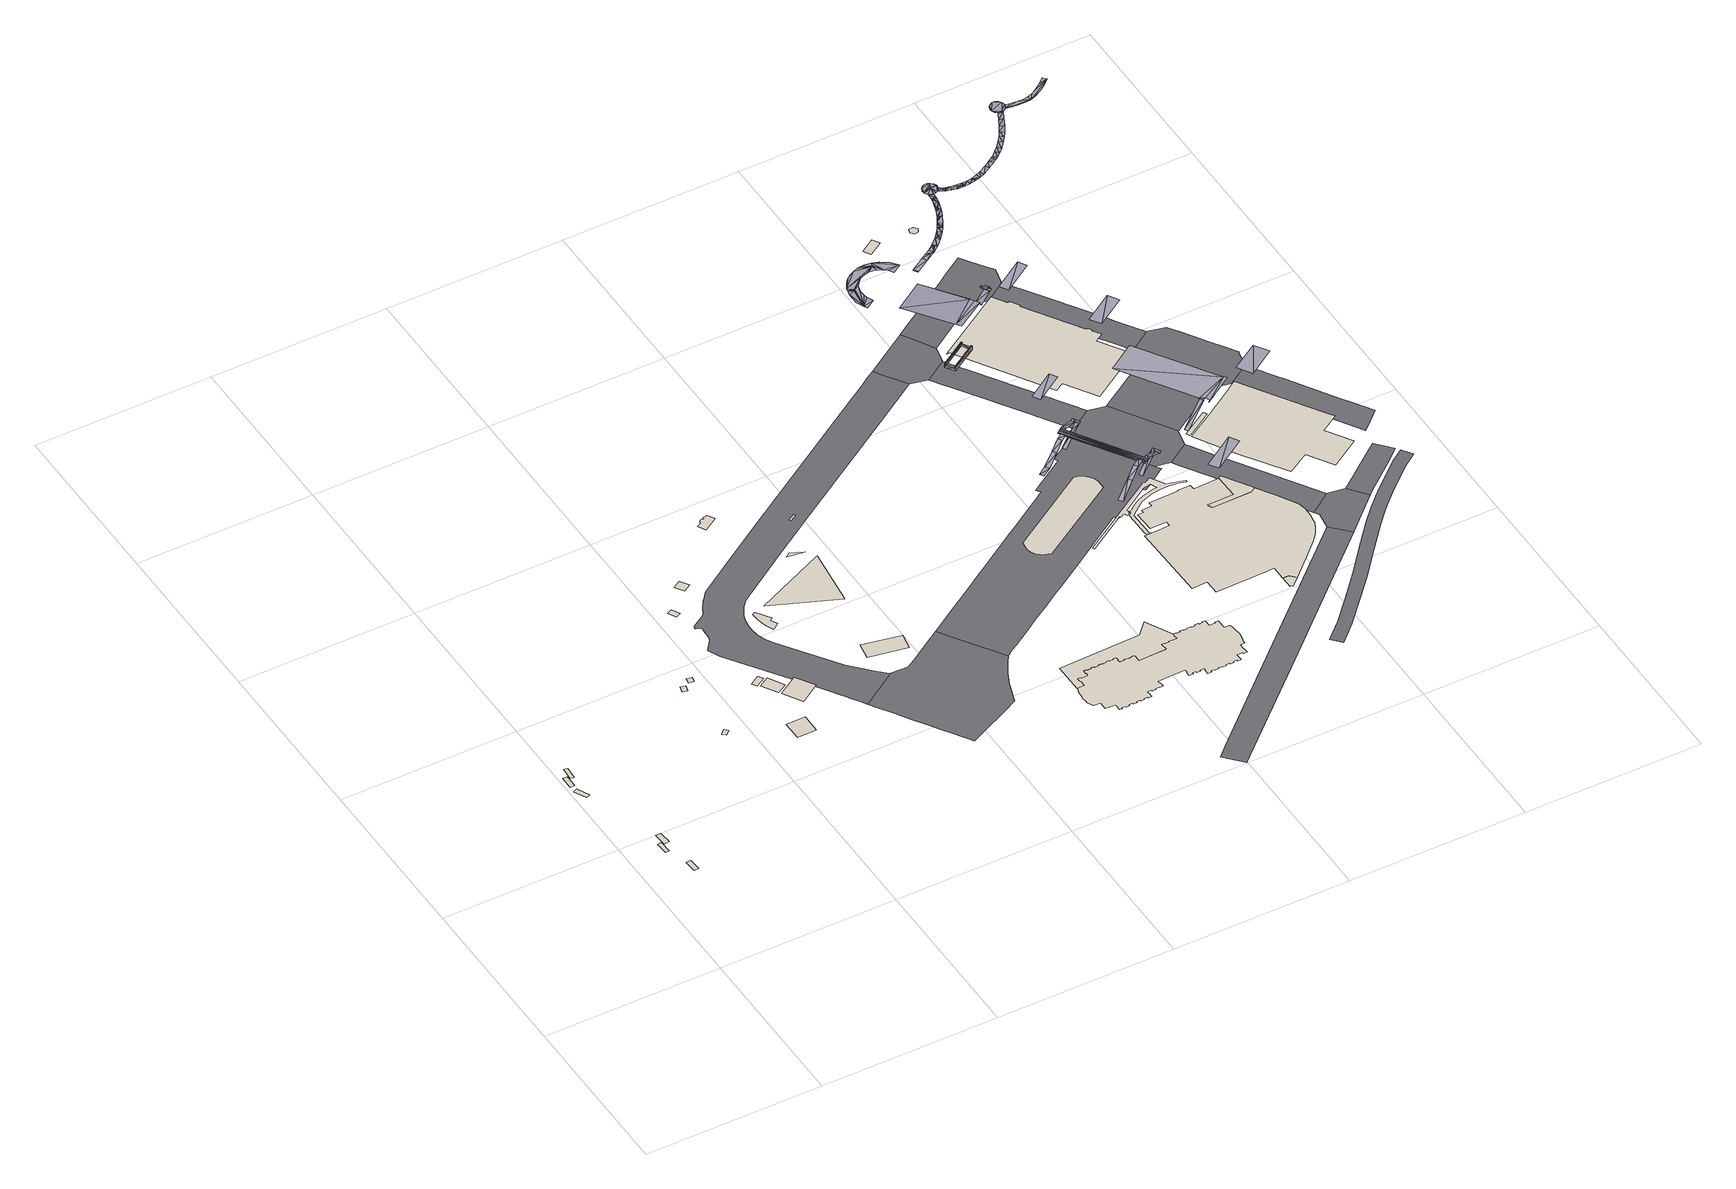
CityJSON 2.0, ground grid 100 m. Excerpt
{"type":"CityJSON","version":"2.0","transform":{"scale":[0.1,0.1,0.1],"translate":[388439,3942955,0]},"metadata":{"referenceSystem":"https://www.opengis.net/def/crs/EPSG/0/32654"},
"CityObjects":{
"building1":{"type":"Building","attributes":{"measured_height":3.9,"storeys_above_ground":1,"storeys_below_ground":0,"measuredHeight":3.9,"storeysAboveGround":1,"storeysBelowGround":0},"geometry":[{"type":"MultiSurface","lod":"2","boundaries":[[[0,1,2,3]]]}]},
"building2":{"type":"Building","attributes":{"measured_height":3.7,"storeys_above_ground":1,"storeys_below_ground":0,"measuredHeight":3.7,"storeysAboveGround":1,"storeysBelowGround":0},"geometry":[{"type":"MultiSurface","lod":"2","boundaries":[[[4,5,6,7]]]}]},
"building3":{"type":"Building","attributes":{"measured_height":3.5,"storeys_above_ground":1,"storeys_below_ground":0,"measuredHeight":3.5,"storeysAboveGround":1,"storeysBelowGround":0},"geometry":[{"type":"MultiSurface","lod":"2","boundaries":[[[8,9,10,11]]]}]},
"building4":{"type":"Building","attributes":{"measured_height":3.5,"storeys_above_ground":1,"storeys_below_ground":0,"measuredHeight":3.5,"storeysAboveGround":1,"storeysBelowGround":0},"geometry":[{"type":"MultiSurface","lod":"2","boundaries":[[[12,13,14,15]]]}]},
"building5":{"type":"Building","attributes":{"measured_height":7.3,"storeys_above_ground":1,"storeys_below_ground":0,"measuredHeight":7.3,"storeysAboveGround":1,"storeysBelowGround":0},"geometry":[{"type":"MultiSurface","lod":"2","boundaries":[[[16,17,18,19]]]}]},
"building6":{"type":"Building","attributes":{"measured_height":3.6,"storeys_above_ground":1,"storeys_below_ground":0,"measuredHeight":3.6,"storeysAboveGround":1,"storeysBelowGround":0},"geometry":[{"type":"MultiSurface","lod":"2","boundaries":[[[20,21,22,23]]]}]},
"building7":{"type":"Building","attributes":{"measured_height":3.2,"storeys_above_ground":1,"storeys_below_ground":0,"measuredHeight":3.2,"storeysAboveGround":1,"storeysBelowGround":0},"geometry":[{"type":"MultiSurface","lod":"2","boundaries":[[[24,25,26,27]]]}]},
"building8":{"type":"Building","attributes":{"storeys_above_ground":1,"storeys_below_ground":0,"storeysAboveGround":1,"storeysBelowGround":0},"geometry":[{"type":"MultiSurface","lod":"2","boundaries":[[[28,29,30,31]]]}]},
"building9":{"type":"Building","attributes":{"storeys_above_ground":1,"storeys_below_ground":0,"storeysAboveGround":1,"storeysBelowGround":0},"geometry":[{"type":"MultiSurface","lod":"2","boundaries":[[[32,33,34,35]]]}]},
"building10":{"type":"Building","attributes":{"measured_height":3.6,"storeys_above_ground":1,"storeys_below_ground":0,"measuredHeight":3.6,"storeysAboveGround":1,"storeysBelowGround":0},"geometry":[{"type":"MultiSurface","lod":"2","boundaries":[[[36,37,38,39]]]}]},
"building11":{"type":"Building","attributes":{"storeys_above_ground":1,"storeys_below_ground":0,"storeysAboveGround":1,"storeysBelowGround":0},"geometry":[{"type":"MultiSurface","lod":"2","boundaries":[[[40,41,42,43]]]}]},
"building12":{"type":"Building","attributes":{"measured_height":3.6,"storeys_above_ground":1,"storeys_below_ground":0,"measuredHeight":3.6,"storeysAboveGround":1,"storeysBelowGround":0},"geometry":[{"type":"MultiSurface","lod":"2","boundaries":[[[44,45,46,47]]]}]},
"building13":{"type":"Building","attributes":{"measured_height":5.2,"storeys_above_ground":1,"storeys_below_ground":0,"measuredHeight":5.2,"storeysAboveGround":1,"storeysBelowGround":0},"geometry":[{"type":"MultiSurface","lod":"2","boundaries":[[[48,49,50,51]]]}]},
"building14":{"type":"Building","attributes":{"measured_height":3.3,"storeys_above_ground":2,"storeys_below_ground":0,"measuredHeight":3.3,"storeysAboveGround":2,"storeysBelowGround":0},"geometry":[{"type":"MultiSurface","lod":"2","boundaries":[[[52,53,54,55]]]}]},
"building15":{"type":"Building","geometry":[{"type":"MultiSurface","lod":"2","boundaries":[[[56,57,58,59]]]}]},
"building16":{"type":"Building","attributes":{"measured_height":3.3,"measuredHeight":3.3},"geometry":[{"type":"MultiSurface","lod":"2","boundaries":[[[60,61,62,63,64,65,66,67,68,69]]]}]},
"building17":{"type":"Building","attributes":{"measured_height":3.1,"storeys_above_ground":1,"storeys_below_ground":0,"usage":"宿泊施設","measuredHeight":3.1,"storeysAboveGround":1,"storeysBelowGround":0},"geometry":[{"type":"MultiSurface","lod":"2","boundaries":[[[70,71,72,73]]]}]},
"building18":{"type":"Building","attributes":{"measured_height":78.7,"storeys_above_ground":16,"storeys_below_ground":0,"usage":"宿泊施設","measuredHeight":78.7,"storeysAboveGround":16,"storeysBelowGround":0},"geometry":[{"type":"MultiSurface","lod":"2","boundaries":[[[74,75,76]]]}]},
"building19":{"type":"Building","attributes":{"storeys_above_ground":1,"storeys_below_ground":0,"storeysAboveGround":1,"storeysBelowGround":0},"geometry":[{"type":"MultiSurface","lod":"2","boundaries":[[[77,78,79,80,81,82,83,84,85,86,87,88]]]}]},
"building20":{"type":"Building","attributes":{"measured_height":20.5,"storeys_above_ground":16,"storeys_below_ground":0,"usage":"宿泊施設","measuredHeight":20.5,"storeysAboveGround":16,"storeysBelowGround":0},"geometry":[{"type":"MultiSurface","lod":"2","boundaries":[[[89,90,91]]]}]},
"building21":{"type":"Building","geometry":[{"type":"MultiSurface","lod":"2","boundaries":[[[92,93,94,95]]]}]},
"building22":{"type":"Building","attributes":{"measured_height":20.6,"storeys_above_ground":29,"storeys_below_ground":0,"usage":"宿泊施設","measuredHeight":20.6,"storeysAboveGround":29,"storeysBelowGround":0},"geometry":[{"type":"MultiSurface","lod":"2","boundaries":[[[96,97,98,99,100,101,102,103,104,105,106,107,108,109,110,111,112,113,114,115,116,117,118,119,120,121,122,123,124,125,126,127,128,129,130,131,132,133,134,135,136,137,138,139,140,141,142,143,144,145,146,147,148,149,150,151,152]]]}]},
"building23":{"type":"Building","attributes":{"measured_height":110.8,"storeys_above_ground":29,"storeys_below_ground":0,"usage":"宿泊施設","river_flooding_risk":{"江東内部河川流域":{"depth":0.04,"adminType":"都道府県","scale":"L2（想定最大規模）"}},"measuredHeight":110.8,"storeysAboveGround":29,"storeysBelowGround":0,"riverFloodingRisk":{"江東内部河川流域":{"depth":0.04,"adminType":"都道府県","scale":"L2（想定最大規模）"}}},"geometry":[{"type":"MultiSurface","lod":"2","boundaries":[[[153,154,155,156,157,158,159,160,161,162,163,164,165,166,167,168,169,170,171,172,173,174,175,176,177,178,179,180,181,182,183,184,185,186,187,188,189,190,191,192,193,194,195,196,197,198,199,200,201,202,203,204,205,206,207,208,209,210,211,212,213,214,215,216,217,218,219,220,221,222,223,224,225,226,227,228,229,230,231,232,233,234,235,236,237,238,239,240,241,242,243,244,245,246,247,248,249,250,251,252,253,254,255,256,257,258,259,260,261,262,263,264,265,266,267,268,269,270,271,272,273,274,275,276,277,278,279,280,281,282,283,284,285,286,287,288,289,290,291,292,293,294,295,296,297,298,299,300,301,302,303,304,305,306,307,308,309,310,311,312,313,314,315,316,317,318]]]}]},
"building24":{"type":"Building","attributes":{"measured_height":18.8,"storeys_above_ground":2,"storeys_below_ground":0,"name":"台場駅","usage":"運輸倉庫施設","measuredHeight":18.8,"storeysAboveGround":2,"storeysBelowGround":0},"geometry":[{"type":"MultiSurface","lod":"2","boundaries":[[[319,320,321,322,323,324,325,326,327,328,329,330,331,332,333,334,335]]]}]},
"building25":{"type":"Building","attributes":{"measured_height":9.7,"measuredHeight":9.7},"geometry":[{"type":"MultiSurface","lod":"2","boundaries":[[[336,337,338,339,340,341,342,343,344,345,346,347,348,349,350,351,352,353,354,355,356,357,358,359,360,361,362,363,364,365,366,367,368,369,370,371,372,373,374,375,376]]]}]},
"bridge1":{"type":"Bridge","geometry":[{"type":"MultiSurface","lod":"2","boundaries":[[[377,378,379]],[[380,381,382]],[[380,383,381]],[[384,377,379]],[[381,383,385]],[[385,386,381]],[[387,380,382]],[[388,389,390]],[[391,389,388]],[[392,391,388]],[[392,393,391]],[[391,393,394]],[[393,395,394]],[[396,397,398]],[[399,400,401]],[[400,402,401]],[[403,399,401]],[[404,403,401]],[[388,390,405]],[[406,407,408]],[[409,406,408]],[[388,409,408]],[[410,395,393]],[[411,412,413]],[[411,414,412]],[[415,416,417]],[[415,418,416]],[[414,419,412]],[[420,419,414]],[[421,416,418]],[[422,421,418]],[[423,422,418]],[[424,425,426]],[[425,427,426]],[[428,429,424]],[[428,424,426]],[[429,430,431]],[[429,432,430]],[[433,431,430]],[[431,433,434]],[[381,435,436]],[[381,436,434]],[[433,430,382]],[[381,434,433]],[[381,433,382]],[[437,438,439]],[[437,439,440]],[[441,437,440]],[[441,440,442]],[[442,443,441]],[[444,445,446]],[[447,444,448]],[[444,447,445]],[[449,437,450]],[[437,441,450]],[[447,451,445]],[[386,389,381]],[[452,449,450]],[[389,386,390]],[[453,452,450]],[[454,455,451]],[[447,454,451]],[[395,456,394]],[[442,394,397]],[[394,456,397]],[[396,398,457]],[[388,405,409]],[[442,440,394]],[[443,442,397]],[[443,397,396]],[[398,458,457]]]}]},
"building26":{"type":"Building","attributes":{"measured_height":10.2,"storeys_above_ground":29,"storeys_below_ground":0,"usage":"宿泊施設","measuredHeight":10.2,"storeysAboveGround":29,"storeysBelowGround":0},"geometry":[{"type":"MultiSurface","lod":"2","boundaries":[[[459,460,461,462,463,464]]]}]},
"bridge2":{"type":"Bridge","geometry":[{"type":"MultiSurface","lod":"2","boundaries":[[[465,466,467]],[[465,467,468]],[[467,469,470]],[[467,470,468]],[[471,472,473]],[[472,474,473]],[[472,469,474]],[[469,467,466]],[[469,466,474]],[[470,465,468]],[[470,475,465]],[[470,476,475]],[[470,477,476]],[[477,478,476]],[[477,479,478]],[[480,478,479]],[[472,479,477]],[[480,479,471]],[[472,471,479]],[[480,473,476]],[[478,480,476]],[[465,475,474]],[[466,465,474]],[[480,471,473]]]}]},
"building27":{"type":"Building","attributes":{"measured_height":23.6,"storeys_above_ground":29,"storeys_below_ground":0,"usage":"宿泊施設","measuredHeight":23.6,"storeysAboveGround":29,"storeysBelowGround":0},"geometry":[{"type":"MultiSurface","lod":"2","boundaries":[[[481,482,483,484,485,486,487,488,489,490,491,492,493,494,495,496,497,498,499,500,501,502,503,504,505,506,507,508,509,510,511,512,513,514,515,516,517,518,519,520,521]]]}]},
"bridge3":{"type":"Bridge","geometry":[{"type":"MultiSurface","lod":"2","boundaries":[[[522,523,524]],[[522,524,525]]]}]},
"bridge4":{"type":"Bridge","geometry":[{"type":"MultiSurface","lod":"2","boundaries":[[[526,527,528]],[[529,526,528]],[[530,529,528]],[[531,532,533]],[[529,534,526]],[[531,535,532]],[[536,535,531]],[[537,532,535]],[[530,528,538]],[[539,537,535]],[[540,537,541]],[[541,537,539]],[[542,540,541]],[[542,541,543]],[[544,545,542]],[[543,541,539]],[[542,543,546]],[[544,542,546]],[[543,547,546]],[[544,546,548]],[[549,530,538]],[[549,550,530]],[[551,552,553]],[[554,551,553]],[[555,554,553]],[[556,555,553]],[[553,557,558]],[[553,559,560]],[[553,558,559]],[[553,560,561]],[[562,553,561]],[[562,556,553]],[[558,563,559]],[[559,563,564]],[[564,565,566]],[[564,563,565]],[[563,567,565]],[[568,569,566]],[[565,568,566]],[[565,567,568]],[[570,562,561]],[[571,561,569]],[[571,570,561]],[[568,571,569]],[[572,573,574]],[[568,575,571]],[[572,574,576]],[[568,577,578]],[[568,579,575]],[[568,580,579]],[[581,582,572]],[[568,583,580]],[[568,578,583]],[[579,576,584]],[[579,585,576]],[[579,584,586]],[[579,586,575]],[[587,581,572]],[[587,572,576]],[[585,587,576]],[[578,588,583]],[[589,590,580]],[[587,591,581]],[[583,589,580]],[[583,592,589]],[[585,593,587]],[[594,590,589]],[[592,594,589]],[[595,590,594]],[[593,594,587]],[[593,595,594]],[[592,596,594]],[[594,597,587]]]}]},
"building28":{"type":"Building","attributes":{"measured_height":9.9,"storeys_above_ground":29,"storeys_below_ground":0,"usage":"宿泊施設","measuredHeight":9.9,"storeysAboveGround":29,"storeysBelowGround":0},"geometry":[{"type":"MultiSurface","lod":"2","boundaries":[[[598,599,600,601,602,603,604,605,606,607]]]}]},
"building29":{"type":"Building","attributes":{"measured_height":7.7,"storeys_above_ground":2,"storeys_below_ground":0,"usage":"運輸倉庫施設","measuredHeight":7.7,"storeysAboveGround":2,"storeysBelowGround":0},"geometry":[{"type":"MultiSurface","lod":"2","boundaries":[[[608,609,610,611,612,613,614,615,616,617,618,619,620,621,622,623,624,625]]]}]},
"building30":{"type":"Building","attributes":{"measured_height":4.8,"storeys_above_ground":1,"storeys_below_ground":0,"measuredHeight":4.8,"storeysAboveGround":1,"storeysBelowGround":0},"geometry":[{"type":"MultiSurface","lod":"2","boundaries":[[[626,627,628,629]]]}]},
"bridge5":{"type":"Bridge","geometry":[{"type":"MultiSurface","lod":"2","boundaries":[[[630,631,632]],[[631,633,632]]]}]},
"building31":{"type":"Building","attributes":{"measured_height":6.3,"storeys_above_ground":0,"storeys_below_ground":0,"usage":"運輸倉庫施設","measuredHeight":6.3,"storeysAboveGround":0,"storeysBelowGround":0},"geometry":[{"type":"MultiSurface","lod":"2","boundaries":[[[634,635,636,637]]]}]},
"building32":{"type":"Building","attributes":{"measured_height":7.6,"storeys_above_ground":1,"storeys_below_ground":0,"measuredHeight":7.6,"storeysAboveGround":1,"storeysBelowGround":0},"geometry":[{"type":"MultiSurface","lod":"2","boundaries":[[[638,639,640,641,642,643]]]}]},
"bridge6":{"type":"Bridge","geometry":[{"type":"MultiSurface","lod":"2","boundaries":[[[644,645,646]],[[644,647,645]],[[648,649,650]],[[648,650,651]],[[652,653,654]],[[652,651,653]],[[655,656,657]],[[652,648,651]],[[652,655,648]],[[657,658,659]],[[655,657,659]],[[655,659,648]]]}]},
"bridge7":{"type":"Bridge","geometry":[{"type":"MultiSurface","lod":"2","boundaries":[[[660,661,662]],[[660,663,661]]]}]},
"building33":{"type":"Building","attributes":{"measured_height":8.9,"storeys_above_ground":2,"storeys_below_ground":0,"usage":"運輸倉庫施設","river_flooding_risk":{"江東内部河川流域":{"depth":0.14,"adminType":"都道府県","scale":"L2（想定最大規模）"}},"measuredHeight":8.9,"storeysAboveGround":2,"storeysBelowGround":0,"riverFloodingRisk":{"江東内部河川流域":{"depth":0.14,"adminType":"都道府県","scale":"L2（想定最大規模）"}}},"geometry":[{"type":"MultiSurface","lod":"2","boundaries":[[[664,665,666,667,668,669,670,671,672,673,674,675]]]}]},
"bridge8":{"type":"Bridge","geometry":[{"type":"MultiSurface","lod":"2","boundaries":[[[676,677,678]],[[679,676,678]]]}]},
"bridge9":{"type":"Bridge","geometry":[{"type":"MultiSurface","lod":"2","boundaries":[[[680,681,682]],[[680,683,681]]]}]},
"bridge10":{"type":"Bridge","geometry":[{"type":"MultiSurface","lod":"2","boundaries":[[[684,685,686]],[[687,685,684]],[[687,684,688]],[[687,689,685]],[[690,689,687]],[[689,690,691]],[[689,691,692]],[[691,690,693]],[[693,690,694]],[[690,695,694]],[[692,691,693]],[[692,693,696]],[[697,694,696]],[[698,694,697]],[[692,696,697]],[[695,698,694]],[[695,697,698]],[[695,692,697]],[[695,699,692]],[[700,692,701]],[[701,692,702]],[[692,703,702]],[[699,703,692]],[[704,700,701]],[[704,701,705]],[[703,706,702]],[[707,706,705]],[[703,707,706]],[[699,708,703]],[[708,704,705]],[[708,705,707]],[[703,708,707]],[[709,700,710]],[[710,700,704]],[[710,704,708]],[[710,711,709]],[[712,713,711]],[[710,712,711]],[[711,713,714]],[[715,709,711]],[[712,713,716]],[[716,713,717]],[[710,718,712]],[[718,716,712]],[[718,717,716]],[[715,711,719]],[[719,711,714]],[[719,714,717]],[[718,719,717]],[[720,721,715]],[[715,719,722]],[[722,720,715]],[[721,723,724]],[[721,725,723]],[[720,725,721]],[[724,723,726]],[[725,723,727]],[[722,727,725]],[[722,725,720]],[[722,728,727]],[[729,721,724]],[[730,724,726]],[[730,729,724]],[[730,726,728]],[[722,730,728]],[[729,730,731]],[[732,733,730]],[[732,730,734]],[[733,731,730]],[[730,735,734]],[[733,736,731]],[[737,732,734]],[[737,734,735]],[[738,737,735]],[[736,738,739]],[[736,739,731]],[[738,735,740]],[[738,740,739]],[[739,741,731]],[[739,740,741]],[[742,741,740]],[[742,743,741]],[[742,744,743]],[[742,745,744]],[[744,746,743]],[[743,746,747]],[[745,748,744]],[[745,749,748]],[[750,745,742]],[[751,743,747]],[[751,747,749]],[[745,751,749]],[[750,751,745]],[[752,753,751]],[[752,751,754]],[[751,755,754]],[[751,750,755]],[[750,756,755]],[[757,753,752]],[[755,758,754]],[[757,752,759]],[[757,759,760]],[[755,760,758]],[[755,756,760]],[[756,757,760]],[[761,762,763]],[[762,764,765]],[[763,762,765]],[[764,766,765]],[[761,763,767]],[[757,768,769]],[[768,757,756]],[[767,770,763]],[[770,771,765]],[[766,771,765]],[[766,770,771]],[[772,764,773]],[[764,772,766]],[[774,775,776]],[[761,777,762]],[[777,774,762]],[[778,761,767]],[[779,772,773]],[[779,773,780]],[[780,781,782]],[[761,778,777]],[[778,767,770]],[[783,776,784]],[[766,778,770]],[[784,776,785]],[[786,769,787]],[[772,778,766]],[[774,777,788]],[[774,788,775]],[[780,789,781]],[[780,790,789]],[[776,775,785]],[[782,779,780]],[[787,769,768]],[[783,784,791]],[[783,791,792]],[[793,787,768]],[[785,784,791]],[[775,794,785]],[[789,795,781]],[[775,796,794]],[[795,789,797]],[[792,794,791]],[[796,794,792]],[[775,792,796]],[[788,798,783]],[[788,783,792]],[[789,799,797]],[[800,782,781]],[[782,800,779]],[[800,781,801]],[[800,801,799]],[[789,800,799]],[[775,788,792]],[[802,803,790]],[[789,790,804]],[[804,790,803]],[[798,788,805]],[[789,804,800]],[[806,786,793]],[[806,807,786]],[[806,808,807]],[[805,809,798]],[[809,810,798]],[[811,806,793]],[[812,813,808]],[[806,812,808]],[[804,803,813]],[[811,814,815]],[[811,815,806]],[[816,815,814]],[[817,816,814]],[[818,817,814]],[[809,819,810]],[[819,820,810]],[[806,821,812]],[[821,806,822]],[[814,823,824]],[[825,818,822]],[[826,814,824]],[[826,818,814]],[[826,821,822]],[[826,822,825]],[[826,825,818]],[[826,827,821]],[[828,829,820]],[[819,828,820]],[[830,826,824]],[[830,824,831]],[[830,832,826]],[[828,833,829]],[[833,834,835]],[[834,833,828]],[[835,834,836]],[[835,836,837]],[[838,835,837]],[[839,838,840]],[[838,837,840]],[[841,842,839]],[[840,841,839]],[[843,844,842]],[[841,843,842]],[[843,845,844]],[[845,846,844]],[[846,845,847]],[[847,845,848]],[[847,848,849]],[[849,848,850]],[[850,851,849]],[[850,852,851]],[[851,853,854]],[[851,855,853]],[[851,856,855]],[[856,851,852]],[[856,857,855]],[[858,853,855]],[[856,852,859]],[[858,855,857]],[[857,860,861]],[[862,863,861]],[[860,862,861]],[[858,857,864]],[[858,864,865]],[[857,861,866]],[[857,866,864]],[[861,867,868]],[[861,869,866]],[[861,868,869]],[[869,870,866]],[[868,871,869]],[[869,872,870]],[[873,874,875]],[[873,876,874]],[[873,877,876]],[[876,878,874]],[[878,879,874]],[[879,880,874]],[[881,882,874]],[[876,883,878]],[[880,884,874]],[[876,885,883]],[[884,886,874]],[[886,881,874]],[[886,887,881]],[[884,888,886]],[[888,889,886]],[[889,890,886]],[[806,822,815]]]}]},
"road1":{"type":"Road","geometry":[{"type":"MultiSurface","lod":"1","boundaries":[[[891,892,893,894,895,896,897,898,899,900,901,902,903,904,905,906,907,908,909,910,911,912,913,914,915,916,917,918,919,920,921,922,923,924,925,926,927]]]}]},
"road2":{"type":"Road","geometry":[{"type":"MultiSurface","lod":"1","boundaries":[[[900,899,898,928,929,930,931,932,933,934,935,936,937,938,939,940,941,942,943,944,945,946,947,948,949,950,951,952,953,954,955,956,957,958,959,960,961,962,963,964,965,966,967,968,969,970,971,972,973,974,975,976,977,978,979,980,981,982,983,984,985,986,987,988,989,990,991,992,993,994,995,996,997,998,999,1000,1001,1002,1003,1004,1005,1006,1007,1008,901]]]}]},
"road3":{"type":"Road","geometry":[{"type":"MultiSurface","lod":"1","boundaries":[[[1009,1010,1011,1012,1013,1014,1015,1016,1017,1018,1019,1020,1021,1022,1023,1024,1025,1026,1027,1028,1029,1030,1031,1032,1033,1034,1035,1036,1037,1038,1039,1040,1041,1042,1043,893,892,891,927,926,925,1044,1045,1046,1047,1048,1049,1050,1051,1052,1053,1054,1055,1056,1057,1058,1059,1060,1061,1062,1063,1064,1065,1066,1067]]]}]},
"road4":{"type":"Road","geometry":[{"type":"MultiSurface","lod":"1","boundaries":[[[1068,1069,1070,1071,1072,1073,1074,1075,1076]]]}]},
"road5":{"type":"Road","geometry":[{"type":"MultiSurface","lod":"1","boundaries":[[[1077,1078,1079,1080,1081,1082,1083,1084,972,971,970,969,1085]]]}]},
"road6":{"type":"Road","geometry":[{"type":"MultiSurface","lod":"1","boundaries":[[[1086,1087,1088,1089,1090,1091,1092,1093,1094,1095,1096,1079,1078,1077,1085,1097,1098,1099,1100,1101,1102,1103,1104,1105,1106,1107]]]}]},
"road7":{"type":"Road","geometry":[{"type":"MultiSurface","lod":"1","boundaries":[[[1108,1109,1110,1111,1112,1113,1114,1115,1116,1083,1082,1081,1080]]]}]},
"road8":{"type":"Road","geometry":[{"type":"MultiSurface","lod":"1","boundaries":[[[1117,1088,1087,1086,1107,1016,1015,1014,1013,1118,1119,1120,1121,1122,1123,1124,1125,1126,1127,1128,1129,1130]]]}]},
"road9":{"type":"Road","geometry":[{"type":"MultiSurface","lod":"1","boundaries":[[[1131,1132,1133,1134,1135,1136,1137,1138,1139,1122,1121,1120,1119,1140,1141,1142,1143,1144,1145,1146,1147]]]}]},
"road10":{"type":"Road","geometry":[{"type":"MultiSurface","lod":"1","boundaries":[[[1148,1149,1150,1151,1152,1153,1154,1155,1156,1157,1158,1159,1160,1161,1162,1163,1164,1165,1166,1167,1168,1169]]]}]},
"road11":{"type":"Road","geometry":[{"type":"MultiSurface","lod":"1","boundaries":[[[1170,1171,1172,1173,1174,1175,1176,1177,1178,1179,1180,1113,1112,1111,1110,1181]]]}]},
"road12":{"type":"Road","geometry":[{"type":"MultiSurface","lod":"1","boundaries":[[[1182,1183,1184,1185,1186,1187,1188,1189,1190,1191,1192,1193,1194,1195,1196,1197,1129,1128,1127,1126,1125,1124]]]}]},
"road13":{"type":"Road","geometry":[{"type":"MultiSurface","lod":"1","boundaries":[[[1198,1199,1200,1201,1133,1132,1131,1147,1202,1071,1070,1069]]]}]},
"road14":{"type":"Road","geometry":[{"type":"MultiSurface","lod":"1","boundaries":[[[1203,1204,1205,1206,1207,1208,1209,1210,1211,1212,1172,1171,1170,1181,1213,1214,1215,1216,1217,1218,1219,1220,1221,1222,1223,1224]]]}]},
"road15":{"type":"Road","geometry":[{"type":"MultiSurface","lod":"1","boundaries":[[[1225,1226,1227,1228,1229,1230,1231,1232,1233,1234,1235,1236,1237,1205,1204,1203,1224,1192,1191,1190,1189,1188,1187,1238,1239,1240,1241]]]}]},
"road16":{"type":"Road","geometry":[{"type":"MultiSurface","lod":"1","boundaries":[[[1242,1243,1244,1245,1246,1247,1248,1201,1200,1199]]]}]},
"road17":{"type":"Road","geometry":[{"type":"MultiSurface","lod":"1","boundaries":[[[1249,1250,1251,1252,1253,1254,1255,1256,1257,1258,1227,1226,1225,1241,1259,1260,1261,1262,1263,1264,1265,1266]]]}]}
},
"vertices":[
[179,840,27],[174,912,27],[196,913,27],[200,842,27],
[233,657,27],[229,728,27],[256,729,27],[260,659,27],
[42,1380,29],[8,1448,29],[30,1459,29],[64,1391,29],
[9,1487,29],[10,1559,29],[36,1559,29],[35,1487,29],
[202,895,29],[197,969,29],[226,971,29],[232,898,29],
[64,1539,30],[42,1540,30],[46,1613,30],[68,1612,30],
[857,1411,49],[839,1429,49],[865,1455,49],[883,1437,49],
[844,1773,66],[817,1779,66],[825,1814,66],[852,1808,66],
[881,1850,67],[911,1846,67],[906,1815,67],[876,1819,67],
[1255,1220,53],[1148,1219,53],[1147,1329,53],[1255,1329,53],
[1200,1699,57],[1216,1672,57],[1162,1639,57],[1146,1665,57],
[1233,1667,56],[1286,1580,56],[1230,1546,56],[1177,1632,56],
[1352,1607,55],[1418,1503,55],[1305,1431,55],[1239,1535,55],
[1096,2369,21],[1120,2326,21],[1092,2310,21],[1067,2353,21],
[1254,2464,39],[1212,2438,39],[1181,2487,39],[1223,2513,39],
[1407,2081,57],[1406,2104,57],[1422,2114,57],[1475,2035,57],[1457,2022,57],[1480,1986,57],[1439,1958,57],[1421,2002,57],[1413,2027,57],[1408,2055,57],
[1734,1550,57],[1751,1646,57],[1967,1603,57],[1952,1510,57],
[1487,2134,54],[1895,2319,54],[1855,1978,54],
[1586,2869,33],[1611,2828,33],[1532,2779,33],[1507,2819,33],[1532,2834,33],[1534,2846,33],[1548,2855,33],[1559,2852,33],[1563,2854,33],[1559,2860,33],[1570,2867,33],[1574,2861,33],
[1789,2408,53],[1861,2375,53],[1762,2388,53],
[1955,2630,54],[1916,2606,54],[1909,2617,54],[1948,2641,54],
[2867,915,46],[2867,911,46],[2847,910,46],[2846,914,46],[2826,914,46],[2826,909,46],[2801,909,46],[2800,923,46],[2803,923,46],[2802,947,46],[2782,946,46],[2782,941,46],[2760,940,46],[2759,945,46],[2739,944,46],[2739,940,46],[2716,939,46],[2716,944,46],[2696,943,46],[2696,939,46],[2673,938,46],[2673,943,46],[2653,943,46],[2653,938,46],[2631,938,46],[2631,942,46],[2610,942,46],[2611,918,46],[2614,918,46],[2614,904,46],[2579,903,46],[2578,908,46],[2557,907,46],[2558,883,46],[2562,883,46],[2562,849,46],[2524,848,46],[2522,847,46],[2519,1015,46],[2983,1032,46],[3051,1104,46],[3126,955,46],[3126,931,46],[3129,931,46],[3129,918,46],[3104,917,46],[3104,921,46],[3082,920,46],[3082,916,46],[3061,915,46],[3061,919,46],[3041,919,46],[3042,896,46],[3044,896,46],[3045,875,46],[2888,872,46],[2887,915,46],
[2610,942,45],[2631,942,45],[2631,938,45],[2653,938,45],[2653,943,45],[2673,943,45],[2673,938,45],[2696,939,45],[2696,943,45],[2716,944,45],[2716,939,45],[2739,940,45],[2739,944,45],[2759,945,45],[2759,940,45],[2782,941,45],[2782,946,45],[2802,947,45],[2803,923,45],[2800,923,45],[2800,909,45],[2826,909,45],[2826,914,45],[2846,914,45],[2846,910,45],[2868,910,45],[2868,915,45],[2887,915,45],[2888,871,45],[3045,875,45],[3045,896,45],[3042,896,45],[3042,919,45],[3061,919,45],[3061,915,45],[3082,916,45],[3082,920,45],[3104,921,45],[3104,917,45],[3129,917,45],[3129,932,45],[3127,932,45],[3126,955,45],[3146,955,45],[3146,950,45],[3169,950,45],[3169,957,45],[3189,957,45],[3189,952,45],[3213,953,45],[3212,957,45],[3232,958,45],[3233,953,45],[3255,953,45],[3255,959,45],[3275,959,45],[3276,953,45],[3298,954,45],[3298,959,45],[3315,959,45],[3316,920,45],[3351,921,45],[3351,927,45],[3369,927,45],[3371,870,45],[3403,870,45],[3406,858,45],[3409,845,45],[3411,824,45],[3413,810,45],[3413,791,45],[3410,771,45],[3406,751,45],[3402,735,45],[3402,722,45],[3375,722,45],[3376,686,45],[3379,686,45],[3380,661,45],[3358,660,45],[3358,667,45],[3323,666,45],[3324,652,45],[3325,652,45],[3326,626,45],[3306,626,45],[3306,633,45],[3283,632,45],[3284,625,45],[3264,625,45],[3264,631,45],[3240,630,45],[3240,625,45],[3220,624,45],[3220,630,45],[3197,629,45],[3197,624,45],[3178,623,45],[3178,629,45],[3155,629,45],[3155,622,45],[3133,621,45],[3133,646,45],[3136,646,45],[3136,661,45],[3111,660,45],[3111,654,45],[3090,653,45],[3090,661,45],[3068,660,45],[3068,653,45],[3047,652,45],[3047,679,45],[3050,679,45],[3050,699,45],[2892,694,45],[2893,673,45],[2895,674,45],[2896,650,45],[2876,649,45],[2876,653,45],[2853,653,45],[2853,647,45],[2833,647,45],[2833,653,45],[2807,653,45],[2808,638,45],[2810,638,45],[2811,613,45],[2791,613,45],[2791,618,45],[2768,617,45],[2768,613,45],[2748,612,45],[2748,618,45],[2725,617,45],[2725,611,45],[2705,610,45],[2705,617,45],[2681,616,45],[2682,610,45],[2662,609,45],[2661,616,45],[2639,615,45],[2639,608,45],[2625,608,45],[2625,649,45],[2567,651,45],[2569,697,45],[2528,698,45],[2514,731,45],[2511,747,45],[2510,766,45],[2512,792,45],[2515,814,45],[2520,835,45],[2525,848,45],[2563,849,45],[2562,883,45],[2558,883,45],[2558,907,45],[2578,908,45],[2578,903,45],[2615,904,45],[2614,918,45],[2611,918,45],
[3275,2181,56],[3295,2178,56],[3315,2169,56],[3330,2159,56],[3346,2142,56],[3360,2121,56],[3365,2097,56],[3364,2075,56],[3363,2045,56],[2902,1755,56],[2871,1765,56],[2849,1776,56],[2833,1791,56],[2821,1811,56],[2814,1837,56],[2815,1864,56],[2820,1891,56],
[3331,1828,49],[3107,1683,49],[3101,1694,49],[3554,1982,49],[3567,1978,49],[3600,1999,49],[3648,1921,49],[3716,1903,49],[3747,1893,49],[3744,1883,49],[3710,1894,49],[3661,1899,49],[3605,1900,49],[3551,1891,49],[3478,1865,49],[3444,1841,49],[3396,1800,49],[3397,1686,49],[3398,1656,49],[3402,1646,49],[3385,1645,49],[3379,1659,49],[3375,1806,49],[3390,1822,49],[3395,1832,49],[3410,1841,49],[3418,1849,49],[3438,1864,49],[3477,1886,49],[3522,1904,49],[3571,1917,49],[3598,1920,49],[3591,1932,49],[3582,1957,49],[3539,1951,49],[3384,1848,49],[3388,1841,49],[3385,1825,49],[3369,1815,49],[3357,1834,49],[3336,1821,49],
[3455,1962,137],[3370,1907,79],[3384,1886,79],[3546,2021,170],[3310,2393,173],[3331,2356,172],[3546,2021,171],[3469,1941,137],[3550,2024,174],[3551,2024,174],[3329,2354,170],[3579,1991,177],[3316,2396,177],[3552,2025,175],[3323,2401,178],[3586,1996,178],[3593,2000,177],[3330,2406,177],[3584,2019,175],[3346,2392,173],[3587,2021,174],[3590,2023,170],[3511,1998,176],[3455,1962,138],[3524,1977,176],[3469,1941,138],[3552,2025,176],[3565,2004,176],[3565,2004,175],[3560,2000,170],[3569,1985,170],[3573,1988,174],[3564,2003,174],[3595,2002,175],[3598,1998,176],[3599,2028,176],[3584,2019,176],[3612,2007,176],[3568,2010,69],[3667,2100,123],[3556,2030,69],[3679,2081,123],[3679,2081,124],[3693,2059,124],[3682,2110,123],[3707,2069,123],[3692,2059,123],[3169,2282,94],[3120,2249,94],[3184,2261,94],[3134,2228,94],[3249,2302,137],[3235,2324,137],[3299,2334,172],[3285,2356,172],[3249,2303,137],[3330,2358,172],[3317,2377,172],[3306,2390,170],[3315,2376,170],[3345,2419,174],[3330,2409,174],[3333,2408,174],[3335,2409,174],[3358,2400,174],[3336,2407,174],[3346,2392,174],[3326,2384,69],[3404,2431,111],[3403,2432,111],[3455,2437,132],[3339,2365,69],[3429,2475,133],[3442,2456,133],[3442,2456,132],[3443,2485,133],[3456,2466,133],[3469,2447,132],[3456,2466,132],[3586,2021,174],[3350,2394,170],[3591,2023,170],
[3808,972,46],[3803,968,46],[3802,1037,46],[3836,1038,46],[3864,1007,46],[3817,963,46],
[3098,3132,145],[3246,3228,145],[3243,3233,145],[3095,3137,145],[3243,3233,120],[3095,3137,120],[3276,3181,145],[3276,3181,120],[3273,3186,135],[3246,3228,135],[3098,3132,135],[3125,3091,135],[3128,3086,120],[3125,3091,145],[3128,3086,145],[3273,3186,145],
[3513,1681,47],[3417,1678,47],[3414,1795,47],[3449,1795,47],[3449,1815,47],[3510,1817,47],[3509,1843,47],[3676,1848,47],[3676,1853,47],[3748,1854,47],[3749,1823,47],[3894,1827,47],[3897,1690,47],[3748,1686,47],[3748,1675,47],[3755,1675,47],[3756,1656,47],[3986,1661,47],[4012,1678,47],[4075,1583,47],[4142,1469,47],[4150,1423,47],[4149,1364,47],[4143,1333,47],[4140,1311,47],[4122,1271,47],[4102,1237,47],[4066,1198,47],[3976,1111,47],[3864,1007,47],[3836,1038,47],[3802,1038,47],[3801,1124,47],[3756,1120,47],[3466,1113,47],[3464,1198,47],[3377,1196,47],[3366,1644,47],[3473,1647,47],[3473,1649,47],[3514,1650,47],
[3508,2822,135],[3352,2721,135],[3377,2683,135],[3533,2784,135],
[3486,3465,117],[3320,3357,118],[3302,3383,116],[3468,3487,116],[3452,3510,115],[3494,3471,93],[3498,3470,93],[3496,3468,93],[3470,3488,116],[3480,3498,93],[3477,3496,93],[3572,3519,109],[3132,3643,100],[3555,3545,109],[3575,3521,109],[3559,3544,109],[3586,3528,109],[3557,3547,109],[3579,3560,109],[3585,3550,109],[3553,3573,109],[3544,3567,109],[3574,3568,109],[3298,3751,100],[3455,3512,115],[3045,3752,105],[2993,3718,105],[2983,3735,105],[3029,3785,105],[3023,3805,105],[3022,3841,105],[2965,3781,105],[2964,3843,105],[2998,3859,105],[3000,3859,105],[3004,3862,105],[3033,3877,105],[2969,3869,105],[2996,3864,105],[2993,3869,105],[2998,3868,105],[2971,3876,105],[2974,3889,105],[3003,3866,105],[3046,3898,105],[3074,3923,105],[3287,3909,105],[3237,3877,105],[3221,3903,105],[3105,3937,105],[3203,3919,105],[2996,3929,105],[3016,3951,105],[3167,3966,105],[3162,3968,105],[3254,3953,105],[3280,3921,105],[3069,3984,105],[3170,3936,105],[3169,3970,105],[3130,3941,105],[3175,3993,105],[3041,3970,105],[3158,3969,105],[3160,3973,105],[3211,3981,105],[3090,3991,105],[3167,3975,105],[3104,3995,105],[3162,3976,105],[3099,3994,105],[3137,3999,105],
[3755,1676,48],[3748,1675,48],[3748,1686,48],[3898,1690,48],[3894,1827,48],[3911,1838,48],[4007,1686,48],[4012,1678,48],[3986,1661,48],[3756,1656,48],
[3201,3282,55],[3192,3276,55],[3190,3279,55],[3587,3532,55],[3639,3451,55],[3648,3457,55],[3681,3404,55],[3674,3400,55],[3873,3088,55],[3882,3094,55],[3896,3071,55],[3891,3068,55],[3920,3022,55],[3873,2992,55],[3982,2822,55],[3684,2632,55],[3573,2807,55],[3524,2776,55],
[3219,4153,34],[3299,4205,34],[3324,4166,34],[3244,4115,34],
[3860,1871,120],[4049,1994,120],[3894,1821,121],[4082,1944,120],
[4067,2277,53],[4079,2258,53],[3927,2163,53],[3915,2182,53],
[3490,4113,61],[3474,4130,61],[3481,4155,61],[3508,4157,61],[3521,4139,61],[3512,4115,61],
[4068,2275,135],[3916,2201,67],[3927,2184,67],[4056,2293,135],[4236,2375,135],[3956,2806,135],[3799,2701,135],[4058,2301,135],[4082,2285,135],[4054,2298,135],[4068,2276,135],[4097,2261,135],[4083,2252,135],[4084,2250,135],[4251,2362,135],[4241,2378,135],
[3644,3456,135],[3784,3610,135],[3615,3501,135],[3813,3565,135],
[4517,1870,48],[4607,1730,48],[4441,1623,48],[4350,1763,48],[4229,1692,48],[4065,1935,48],[3933,2158,48],[4085,2250,48],[4245,2352,48],[4315,2401,48],[4583,1983,48],[4617,1934,48],
[3924,3026,120],[3885,3085,120],[4050,3192,120],[4089,3133,120],
[4378,2324,135],[4480,2501,135],[4327,2402,135],[4530,2423,135],
[3341,3827,100],[3346,3826,100],[3343,3824,100],[3330,3850,100],[3327,3848,100],[3424,3876,100],[3408,3900,100],[3461,3909,100],[3484,3913,100],[3459,3910,100],[3457,3911,100],[3437,3918,100],[3461,3912,100],[3459,3914,100],[3457,3913,100],[3468,3937,100],[3521,3942,100],[3506,3947,100],[3504,3948,100],[3498,3950,100],[3520,3942,100],[3508,3949,100],[3504,3950,100],[3506,3951,100],[3505,3966,100],[3557,3978,98],[3542,4002,98],[3563,3999,97],[3555,4002,97],[3557,4001,97],[3559,4003,97],[3594,4024,95],[3555,4004,97],[3557,4005,97],[3545,4005,98],[3573,4041,96],[3597,4063,94],[3612,4051,94],[3591,4067,94],[3602,4061,94],[3612,4058,94],[3600,4062,94],[3603,4063,94],[3600,4064,94],[3602,4065,94],[3631,4081,94],[3610,4098,94],[3655,4128,95],[3637,4126,94],[3639,4126,94],[3634,4127,94],[3627,4130,94],[3641,4128,94],[3637,4128,94],[3640,4129,94],[3637,4132,94],[3630,4134,94],[3671,4166,94],[3645,4172,95],[3675,4179,94],[3661,4184,94],[3657,4185,95],[3663,4183,94],[3664,4185,94],[3661,4186,95],[3663,4187,95],[3662,4225,95],[3687,4220,95],[3681,4253,95],[3693,4249,95],[3679,4254,95],[3672,4256,95],[3670,4263,95],[3695,4258,95],[3679,4256,95],[3683,4255,95],[3681,4257,95],[3862,4271,86],[3861,4266,86],[3854,4274,87],[3821,4268,88],[3852,4275,87],[3840,4279,87],[3856,4276,86],[3673,4294,93],[3697,4286,93],[3854,4278,86],[3852,4277,87],[3831,4294,88],[3792,4272,90],[3893,4269,85],[3927,4293,83],[3933,4278,83],[3896,4297,84],[3865,4293,86],[3802,4297,89],[3765,4278,91],[3767,4292,91],[3771,4291,91],[3952,4285,82],[3936,4291,82],[3934,4291,82],[3698,4289,93],[3695,4290,93],[3924,4303,83],[3751,4298,92],[3726,4293,93],[3937,4292,82],[3936,4294,82],[3673,4297,93],[3934,4292,82],[3765,4293,91],[3934,4294,82],[3765,4295,92],[3965,4290,81],[3767,4296,91],[3776,4303,91],[3769,4294,91],[3724,4294,93],[3738,4313,93],[3743,4315,93],[3956,4314,81],[3707,4331,93],[3712,4289,93],[3724,4293,93],[3982,4327,79],[3992,4303,79],[3663,4313,93],[3743,4335,93],[3740,4316,93],[3662,4321,93],[3703,4330,93],[3699,4332,93],[3699,4337,93],[3703,4339,93],[4030,4353,77],[4039,4329,78],[3742,4338,93],[3709,4335,93],[3661,4333,93],[3668,4353,93],[3707,4338,93],[3724,4364,93],[3736,4352,93],[4063,4375,76],[4080,4355,76],[3695,4371,93],[3682,4366,93],[3710,4371,93],[4104,4372,74],[4086,4391,74],[4119,4383,73],[4100,4402,72],[4127,4427,71],[4144,4406,71],[4169,4432,70],[4152,4453,69],[4182,4489,67],[4200,4469,68],[4205,4520,66],[4222,4500,66],[4223,4549,64],[4241,4529,65],[4269,4577,63],[4243,4582,62],[4291,4622,62],[4265,4625,61],[4314,4669,60],[4288,4673,59],[4315,4671,60],[4316,4671,60],[4308,4672,60],[4293,4675,59],[4309,4673,60],[4328,4676,60],[4290,4676,59],[4290,4676,60],[4268,4701,60],[4289,4675,60],[4276,4685,60],[4347,4711,60],[4338,4686,60],[4344,4732,60],[4267,4719,60],[4273,4735,60],[4301,4754,60],[4332,4747,60],[4285,4747,60],[4318,4754,60],[4404,4675,60],[4475,4676,60],[4449,4673,60],[4338,4686,59],[4370,4679,60],[4413,4700,60],[4446,4699,60],[4472,4702,60],[4549,4710,60],[4506,4686,60],[4379,4704,59],[4502,4712,60],[4347,4711,59],[4622,4769,60],[4588,4736,60],[4532,4729,60],[4570,4755,60],[4605,4788,60],
[2254,1446,0],[2196,1534,0],[2153,1600,0],[2078,1552,0],[1954,1472,0],[1911,1444,0],[1906,1442,0],[1810,1446,0],[1765,1416,0],[1679,1359,0],[1598,1305,0],[1628,1259,0],[1684,1172,0],[1687,1167,0],[1731,1098,0],[1778,1026,0],[1820,962,0],[1844,925,0],[1893,849,0],[1917,811,0],[1974,838,0],[2058,879,0],[2094,896,0],[2153,924,0],[2235,964,0],[2238,981,0],[2248,1007,0],[2267,1064,0],[2275,1086,0],[2296,1133,0],[2309,1161,0],[2330,1196,0],[2353,1237,0],[2364,1253,0],[2373,1265,0],[2328,1333,0],[2272,1418,0],
[1802,1450,0],[1769,1480,0],[1744,1503,0],[1702,1549,0],[1642,1614,0],[1636,1620,0],[1420,1932,0],[1413,1944,0],[1406,1957,0],[1399,1969,0],[1394,1982,0],[1389,1996,0],[1384,2009,0],[1381,2023,0],[1379,2037,0],[1377,2051,0],[1376,2065,0],[1376,2079,0],[1376,2093,0],[1378,2108,0],[1380,2122,0],[1383,2135,0],[1386,2149,0],[1391,2162,0],[1396,2176,0],[1402,2188,0],[1409,2201,0],[1416,2213,0],[1424,2225,0],[1433,2236,0],[1442,2246,0],[1452,2257,0],[1463,2266,0],[1474,2275,0],[1485,2283,0],[1796,2489,0],[1900,2557,0],[1978,2608,0],[2686,3062,0],[2826,3153,0],[2858,3174,0],[2948,3233,0],[2922,3273,0],[2865,3360,0],[2838,3402,0],[2796,3375,0],[2752,3346,0],[2697,3310,0],[2664,3289,0],[2577,3232,0],[1906,2802,0],[1869,2778,0],[1856,2770,0],[1614,2611,0],[1609,2608,0],[1573,2585,0],[1567,2581,0],[1320,2419,0],[1301,2398,0],[1289,2382,0],[1276,2366,0],[1265,2349,0],[1254,2332,0],[1244,2315,0],[1234,2297,0],[1225,2279,0],[1224,2277,0],[1145,2228,0],[1139,2210,0],[1174,2195,0],[1167,2176,0],[1166,2118,0],[1160,2101,0],[1113,2040,0],[1145,1972,0],[1424,1569,0],[1478,1493,0],[1512,1439,0],[1540,1395,0],[1541,1394,0],[1579,1335,0],
[3600,1999,0],[3687,2057,0],[3713,2074,0],[3700,2094,0],[3691,2107,0],[3644,2180,0],[3510,2388,0],[3464,2461,0],[3443,2496,0],[3400,2468,0],[3337,2429,0],[3292,2401,0],[3295,2395,0],[3303,2379,0],[3300,2378,0],[3227,2330,0],[3097,2247,0],[3115,2223,0],[3059,2186,0],[3004,2151,0],[2953,2118,0],[2922,2098,0],[2880,2071,0],[2832,2040,0],[2704,1957,0],[2664,1932,0],[2595,1887,0],[2546,1855,0],[2508,1831,0],[2467,1804,0],[2413,1769,0],[2368,1739,0],[2323,1711,0],[2250,1663,0],[2198,1630,0],[2380,1272,0],[2398,1284,0],[2442,1312,0],[2487,1341,0],[2546,1379,0],[2585,1404,0],[2592,1409,0],[2647,1444,0],[2650,1446,0],[2705,1481,0],[2735,1500,0],[2795,1540,0],[2796,1540,0],[2853,1577,0],[2971,1652,0],[3072,1717,0],[3136,1758,0],[3246,1830,0],[3332,1887,0],[3347,1864,0],[3393,1894,0],[3549,1995,0],[3552,1997,0],[3567,1978,0],
[3578,536,0],[4298,1201,0],[4241,1258,0],[4204,1295,0],[3379,539,0],[2964,158,0],[2905,102,0],[2939,65,0],[2996,2,0],
[3073,3229,0],[3149,3278,0],[3174,3295,0],[3195,3393,0],[3169,3436,0],[3117,3524,0],[3091,3567,0],[3036,3531,0],[3047,3212,0],
[3507,2561,0],[3583,2609,0],[3608,2626,0],[3598,2640,0],[3568,2688,0],[3524,2757,0],[3515,2771,0],[3499,2795,0],[3484,2819,0],[3254,3171,0],[3221,3221,0],[3091,3143,0],[3124,3092,0],[3358,2738,0],[3373,2714,0],[3388,2692,0],[3396,2679,0],[3428,2630,0],[3452,2592,0],[3476,2554,0],[3481,2545,0],[3481,2544,0],
[3260,3435,0],[3423,3542,0],[3489,3585,0],[3462,3626,0],[3405,3712,0],[3378,3753,0],[3315,3712,0],[3151,3606,0],[3096,3570,0],
[3647,2618,0],[3743,2097,0],[3775,2090,0],[3800,2106,0],[3875,2155,0],[3901,2171,0],[3920,2267,0],[3924,2273,0],[3881,2339,0],[3820,2434,0],[3812,2447,0],[3752,2539,0],[3709,2606,0],[3703,2606,0],
[4224,1439,0],[4298,1493,0],[4323,1511,0],[4055,1928,0],[4019,1985,0],[4013,1994,0],[3993,2025,0],[3955,2085,0],[3915,2149,0],[3775,2089,0],[3803,2046,0],[3833,1998,0],[3868,1944,0],[3885,1916,0],[3894,1902,0],[3929,1847,0],[4199,1422,0],
[4841,1547,0],[4799,1605,0],[4723,1550,0],[4572,1419,0],[4522,1372,0],[4462,1312,0],[4388,1232,0],[4263,1083,0],[4141,936,0],[4023,805,0],[3900,670,0],[3802,579,0],[3851,525,0],[3952,620,0],[4076,757,0],[4195,889,0],[4318,1037,0],[4442,1185,0],[4514,1262,0],[4572,1321,0],[4612,1358,0],[4762,1489,0],
[3613,3581,0],[3688,3632,0],[3713,3649,0],[3734,3746,0],[3706,3786,0],[3648,3870,0],[3620,3911,0],[3515,3843,0],[3483,3821,0],[3463,3808,0],[3422,3782,0],[3588,3564,0],
[3985,2311,0],[4028,2338,0],[4124,2399,0],[4189,2440,0],[4195,2443,0],[4222,2462,0],[4178,2531,0],[4128,2610,0],[4104,2647,0],[4049,2732,0],[4006,2800,0],[3973,2777,0],[3855,2701,0],[3814,2674,0],[3794,2662,0],[3747,2631,0],
[4443,1335,0],[4505,1394,0],[4454,1455,0],[4422,1494,0],[4217,1394,0],
[4051,2913,0],[4125,2963,0],[4151,2980,0],[4117,3031,0],[4072,3100,0],[4058,3122,0],[4032,3163,0],[4024,3176,0],[3781,3545,0],[3747,3597,0],[3621,3514,0],[3655,3462,0],[3900,3092,0],[3907,3081,0],[3913,3072,0],[3916,3068,0],[3936,3035,0],[3942,3026,0],[3975,2976,0],[3992,2950,0],[4013,2916,0],[4026,2896,0],
[4346,2457,0],[4421,2507,0],[4446,2523,0],[4446,2524,0],[4455,2567,0],[4466,2617,0],[4471,2623,0],[4428,2690,0],[4377,2768,0],[4356,2800,0],[4295,2893,0],[4252,2958,0],[4227,2964,0],[4242,2458,0],[4290,2448,0],[4320,2442,0],[4321,2441,0],
[4558,1440,0],[4712,1567,0],[4781,1625,0],[4738,1677,0],[4705,1715,0],[4646,1669,0],[4490,1547,0],
[4744,1834,0],[4812,1896,0],[4835,1917,0],[4762,2030,0],[4729,2080,0],[4565,2339,0],[4537,2383,0],[4515,2416,0],[4499,2442,0],[4463,2498,0],[4337,2416,0],[4366,2373,0],[4390,2334,0],[4395,2327,0],[4425,2281,0],[4603,1997,0],[4636,1946,0],[4722,1813,0]
]}
